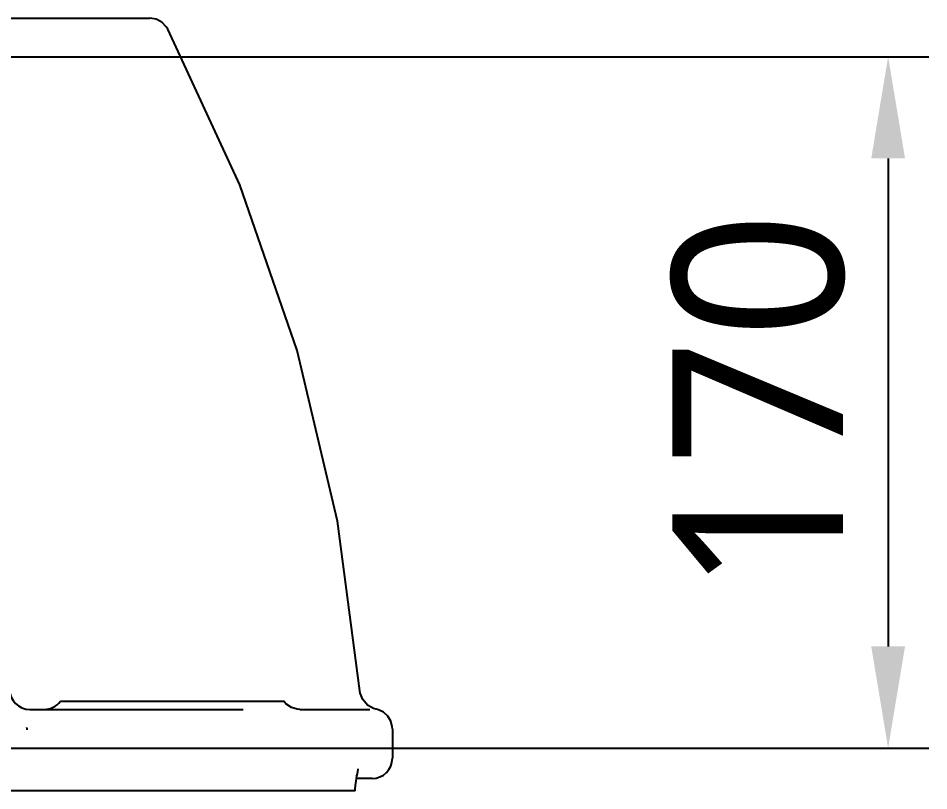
# Model space of a CAD drawing. Header units: millimetres. Extents: x 5828 to 7155, y 123 to 421.
# Drawn here: x 6523.1 to 6534.3, y 227.15 to 236.65 of the extents above; entities that cross this region are included whole.
import ezdxf

# ---------------------------------------------------------------- set-up
doc = ezdxf.new("R2010")
doc.units = ezdxf.units.MM
doc.layers.add('外形图', color=7, linetype='Continuous')
doc.layers.add('尺寸标注', color=7, linetype='Continuous')
doc.styles.add('微软雅黑', font='msyh.ttc', dxfattribs={"height": 2})
doc.dimstyles.new('尺寸标注_1_20比例', dxfattribs={"dimtxt": 1.5, "dimasz": 1.25, "dimexe": 0.5, "dimexo": 0.4, "dimgap": 0.5, "dimtad": 1, "dimdec": 1, "dimlfac": 20, "dimdsep": 46, "dimtxsty": '微软雅黑', "dimcen": 0.09, "dimadec": 0, "dimazin": 0, "dimtp": 0.01, "dimtm": 0.01, "dimtfac": 1, "dimtdec": 1, "dimtofl": 0, "dimtmove": 0, "dimatfit": 3, "dimfxl": 1, "dimtolj": 1, "dimarcsym": 0})

# ---------------------------------------------------------------- blocks, each defined once
blk = doc.blocks.new('*D1059')
at = {"layer": 'Defpoints', "color": 0}
for p in [(6521.093, 236.174), (6521.412, 227.674), (6533.799, 227.674)]:
    blk.add_point(p, dxfattribs=at)
at = {"layer": '尺寸标注', "color": 0, "linetype": 'Continuous', "lineweight": -2}
for p, q in [((6521.493, 236.174), (6534.299, 236.174)), ((6533.799, 234.924), (6533.799, 228.924)), ((6521.812, 227.674), (6534.299, 227.674))]:
    blk.add_line(p, q, dxfattribs=at)
at = {"layer": '尺寸标注', "color": 0}
for points in [[(6534.007, 234.924), (6533.591, 234.924), (6533.799, 236.174)], [(6533.591, 228.924), (6534.007, 228.924), (6533.799, 227.674)]]:
    blk.add_solid(points, dxfattribs=at)
at = {"layer": '尺寸标注', "color": 0, "insert": (6532.208, 231.924), "char_height": 2, "attachment_point": 5, "rotation": 90, "style": '微软雅黑'}
blk.add_mtext('\\A1;\\A1;{\\H1.05x;170}', dxfattribs=at)

msp = doc.modelspace()

# ---------------------------------------------------------------- linework, layer by layer
at = {"layer": '外形图', "color": 0, "linetype": 'Continuous'}
for p, q in [((6510.0151, 236.6489), (6524.7143, 236.6489)), ((6523.615, 228.2487), (6526.3649, 228.2487)), ((6523.2399, 228.1487), (6524.5834, 228.1487)), ((6524.5834, 228.1487), (6525.8635, 228.1487)), ((6526.5606, 228.1487), (6526.7883, 228.1487)), ((6526.7883, 228.1487), (6527.4227, 228.1487)), ((6527.4982, 228.1543), (6527.4693, 228.1624)), ((6523.2033, 227.9255), (6523.2033, 227.93)), ((6523.2034, 227.9196), (6523.2034, 227.8993)), ((6527.6993, 227.908), (6527.6993, 227.5487)), ((6527.2421, 227.1675), (6527.2477, 227.2135)), ((6527.2475, 227.2118), (6527.2515, 227.2425)), ((6527.2511, 227.2401), (6527.2554, 227.2717)), ((6527.259, 227.2977), (6527.2592, 227.2987)), ((6527.4493, 227.2987), (6527.2592, 227.2987)), ((6527.2408, 227.1487), (6522.8649, 227.1487)), ((6527.2409, 227.1487), (6527.242, 227.1669)), ((6527.242, 227.167), (6527.242, 227.1665))]:
    msp.add_line(p, q, dxfattribs=at)
for points in [[(6524.9358, 236.5152), (6524.9183, 236.5436), (6524.8639, 236.5994), (6524.7937, 236.6359), (6524.7145, 236.6489)], [(6527.2997, 228.3782), (6527.0241, 230.4623), (6526.5283, 232.5628), (6525.822, 234.6021), (6524.9358, 236.5152)], [(6527.4693, 228.1624), (6527.3931, 228.2033), (6527.335, 228.2693), (6527.3043, 228.3471), (6527.2997, 228.3782)], [(6526.4576, 228.1721), (6526.3909, 228.2188), (6526.365, 228.2487)], [(6526.5606, 228.1487), (6526.5272, 228.1511), (6526.4576, 228.1721)], [(6527.6993, 227.9087), (6527.6979, 227.9349), (6527.6805, 228.0036), (6527.6446, 228.0648), (6527.5926, 228.1135), (6527.5288, 228.1457), (6527.4991, 228.1537)], [(6527.255, 227.2687), (6527.2595, 227.3011), (6527.264, 227.3305), (6527.2688, 227.359), (6527.2738, 227.3855), (6527.2789, 227.4089), (6527.2809, 227.4168)]]:
    msp.add_lwpolyline(points, dxfattribs=at)
for centre, start, end in [((6523.2399, 228.3987), 180, 270), ((6523.4149, 228.3987), 270, 323.1301), ((6527.4493, 227.5487), 270, 0)]:
    msp.add_arc(centre, 0.25, start, end, dxfattribs=at)

# ---------------------------------------------------------------- dimensions: what is measured, and where the dimension line sits
at = {"layer": '尺寸标注', "color": 0, "linetype": 'Continuous'}
dim = msp.add_linear_dim(base=(6533.7991, 227.6737), p1=(6521.0933, 236.1739), p2=(6521.4123, 227.6737), angle=90, text='\\A1;{\\H1.05x;170}', dimstyle='尺寸标注_1_20比例', override={"dimtxsty": '微软雅黑'}, dxfattribs=at)
dim.commit()
dim.dimension.update_dxf_attribs({"geometry": '*D1059', "text_midpoint": (6532.2085, 231.9238)})

doc.saveas('drawing.dxf')
